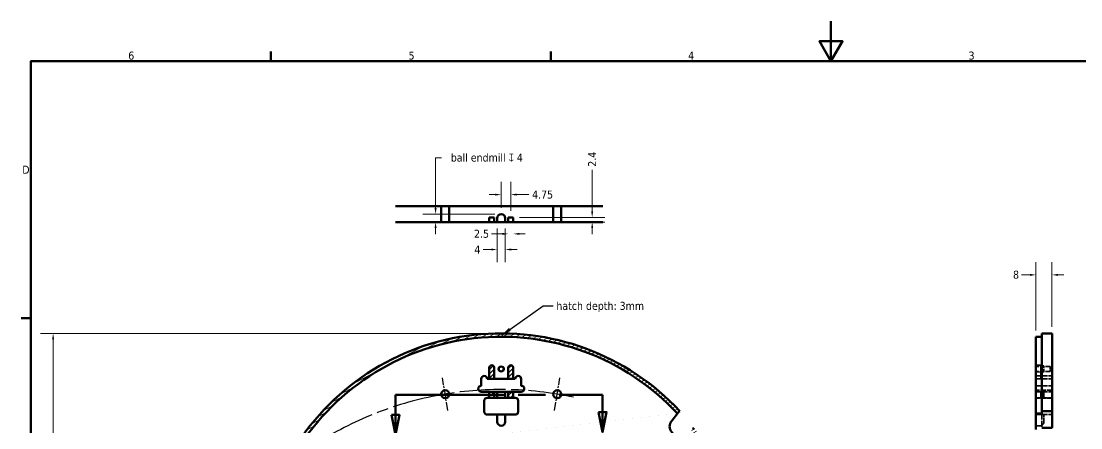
# Model space of a CAD drawing. Header units: millimetres. Extents: x 0 to 1050, y 0 to 743.
# Drawn here: x 19 to 681, y 488 to 743 of the extents above; entities that cross this region are included whole.
import ezdxf

# ---------------------------------------------------------------- set-up
doc = ezdxf.new("R2010")
doc.units = ezdxf.units.MM
doc.header["$LTSCALE"] = 2.5
for name, pattern in [('CHAIN', [0.7087, 0.4724, -0.0591, 0.1181, -0.0591]), ('DASHED', [0.2067, 0.1654, -0.0413]), ('DOUBLE_DASH_CHAIN', [1.2403, 0.6614, -0.0827, 0.1654, -0.0827, 0.1654, -0.0827])]:
    doc.linetypes.add(name, pattern=pattern)
for name, color, linetype, lineweight in [('Border (ANSI)', 7, 'Continuous', 70), ('Center Mark (ANSI)', 7, 'Continuous', 25), ('Centerline (ANSI)', 7, 'Continuous', 25), ('Dimension (ANSI)', 7, 'Continuous', 25), ('Hatch (ANSI)', 7, 'Continuous', 18), ('Hidden (ANSI)', 7, 'DASHED', 35), ('Hidden Narrow (ANSI)', 7, 'DASHED', 25), ('Section Line (ANSI)', 7, 'DOUBLE_DASH_CHAIN', 70), ('Symbol (ANSI)', 7, 'Continuous', 25), ('Visible (ANSI)', 7, 'Continuous', 50)]:
    doc.layers.add(name, color=color, linetype=linetype, lineweight=lineweight)
doc.styles.add('Note Text (ANSI)', font='tahoma.ttf')
doc.dimstyles.new('Default - mm (ANSI)', dxfattribs={"dimscale": 2.5, "dimtxt": 2, "dimasz": 1.5, "dimexe": 3.175, "dimexo": 1.6002, "dimgap": 0.8, "dimtad": 0, "dimtoh": 1, "dimrnd": 1e-08, "dimzin": 12, "dimdsep": 46, "dimtxsty": 'Note Text (ANSI)', "dimcen": 0.09, "dimdle": 10, "dimclrd": 256, "dimclre": 256, "dimclrt": 256, "dimadec": 1, "dimazin": 3, "dimtfac": 0.65, "dimtofl": 0, "dimtmove": 0, "dimatfit": 3, "dimfxl": 1, "dimtolj": 1, "dimtzin": 4, "dimlwd": 15, "dimlwe": 15, "dimarcsym": 0})
doc.dimstyles.new('Default - mm (ANSI)$7', dxfattribs={"dimscale": 2.5, "dimtxt": 2, "dimasz": 2.5, "dimexe": 3.175, "dimexo": 1.6002, "dimgap": 0.8, "dimtad": 0, "dimtoh": 1, "dimrnd": 1e-08, "dimzin": 12, "dimdsep": 46, "dimtxsty": 'Note Text (ANSI)', "dimcen": 0.09, "dimdle": 10, "dimclrd": 256, "dimclre": 256, "dimclrt": 256, "dimadec": 1, "dimazin": 3, "dimtfac": 0.65, "dimtofl": 0, "dimtmove": 0, "dimatfit": 3, "dimfxl": 1, "dimtolj": 1, "dimtzin": 4, "dimlwd": -1, "dimlwe": 15, "dimarcsym": 0})
pattern_1 = [(45, (0, 0), (-1.403165, 1.403165), [])]
pattern_2 = [(28, (0, 0), (-0.9316076, 1.752099), [])]

# ---------------------------------------------------------------- blocks, each defined once
blk = doc.blocks.new('Borders Default Border')
at = {"layer": 'Border (ANSI)'}
for p, q in [((70, 287), (70, 289.4)), ((140, 287), (140, 289.4)), ((10, 222.75), (7.6, 222.75))]:
    blk.add_line(p, q, dxfattribs=at)
at = {"layer": 'Border (ANSI)', "flags": 128}
for points in [[(210, 297), (210, 287), (207.11, 292), (212.89, 292), (210, 287)], [(10, 10), (10, 287), (410, 287), (410, 10), (10, 10)]]:
    blk.add_lwpolyline(points, dxfattribs=at)
at = {"layer": 'Border (ANSI)', "char_height": 2, "attachment_point": 7, "style": 'Note Text (ANSI)'}
for s, insert in [('6', (34.36, 287.36)), ('5', (104.41, 287.36)), ('4', (174.3, 287.4)), ('3', (244.38, 287.36)), ('D', (7.87, 258.87))]:
    blk.add_mtext(s, dxfattribs=dict(at, insert=insert))
blk = doc.blocks.new('*D6')
at = {"layer": 'Defpoints', "color": 0, "transparency": 16777216}
for p in [(663.09, 583.97), (653.09, 545.3), (663.09, 547.43)]:
    blk.add_point(p, dxfattribs=at)
at = {"layer": 'Dimension (ANSI)', "lineweight": 15, "transparency": 16777216}
for p, q in [((653.09, 549.3), (653.09, 591.91)), ((663.09, 551.43), (663.09, 591.91)), ((649.34, 583.97), (643.99, 583.97)), ((666.84, 583.97), (670.59, 583.97))]:
    blk.add_line(p, q, dxfattribs=at)
at = {"layer": 'Dimension (ANSI)', "transparency": 16777216}
for points in [[(649.34, 584.6), (649.34, 583.35), (653.09, 583.97)], [(666.84, 584.6), (666.84, 583.35), (663.09, 583.97)]]:
    blk.add_solid(points, dxfattribs=at)
at = {"layer": 'Dimension (ANSI)', "lineweight": 18, "transparency": 16777216, "insert": (638.73, 586.59), "char_height": 5, "attachment_point": 1, "style": 'Note Text (ANSI)'}
blk.add_mtext('\\A1;8', dxfattribs=at)
blk = doc.blocks.new('2dTransSection0')
at = {"layer": 'Section Line (ANSI)', "linetype": 'DOUBLE_DASH_CHAIN', "ltscale": 16.506596}
blk.add_line((101.12, 203.62), (152.93, 203.62), dxfattribs=at)
at = {"layer": 'Section Line (ANSI)', "linetype": 'Continuous'}
for p, q in [((101.12, 203.62), (111.99, 203.62)), ((101.12, 203.62), (101.12, 198.62)), ((142.06, 203.62), (152.93, 203.62)), ((152.93, 203.62), (152.93, 199.3)), ((151.93, 199.3), (152.93, 194.3)), ((153.93, 199.3), (151.93, 199.3)), ((152.93, 199.3), (152.93, 194.3)), ((152.93, 194.3), (153.93, 199.3)), ((100.12, 198.62), (101.12, 193.62)), ((102.12, 198.62), (100.12, 198.62)), ((101.12, 198.62), (101.12, 193.62)), ((101.12, 193.62), (102.12, 198.62))]:
    blk.add_line(p, q, dxfattribs=at)
at = {"layer": 'Section Line (ANSI)', "linetype": 'Continuous', "flags": 128}
for points in [[(151.93, 199.3), (152.93, 194.3), (153.93, 199.3), (151.93, 199.3)], [(100.12, 198.62), (101.12, 193.62), (102.12, 198.62), (100.12, 198.62)]]:
    blk.add_lwpolyline(points, dxfattribs=at)
at = {"layer": 'Section Line (ANSI)'}
for points in [[(151.93, 199.3), (152.93, 194.3), (153.93, 199.3), (151.93, 199.3)], [(100.12, 198.62), (101.12, 193.62), (102.12, 198.62), (100.12, 198.62)]]:
    blk.add_solid(points, dxfattribs=at)
blk = doc.blocks.new('*D10')
at = {"layer": 'Defpoints', "color": 0, "transparency": 16777216}
for p in [(326.45, 619.93), (327.7, 616.93), (375.78, 616.93)]:
    blk.add_point(p, dxfattribs=at)
at = {"layer": 'Dimension (ANSI)', "lineweight": 15, "transparency": 16777216}
for p, q in [((375.78, 623.68), (375.78, 649.54)), ((330.45, 619.93), (383.72, 619.93)), ((331.7, 616.93), (383.72, 616.93)), ((375.78, 613.18), (375.78, 609.43))]:
    blk.add_line(p, q, dxfattribs=at)
at = {"layer": 'Dimension (ANSI)', "transparency": 16777216}
for points in [[(375.16, 623.68), (376.41, 623.68), (375.78, 619.93)], [(375.16, 613.18), (376.41, 613.18), (375.78, 616.93)]]:
    blk.add_solid(points, dxfattribs=at)
at = {"layer": 'Dimension (ANSI)', "lineweight": 18, "transparency": 16777216, "insert": (373.23, 651.54), "char_height": 5, "attachment_point": 1, "rotation": 90, "style": 'Note Text (ANSI)'}
blk.add_mtext('\\A1;2.4', dxfattribs=at)
blk = doc.blocks.new('*D11')
at = {"layer": 'Defpoints', "color": 0, "transparency": 16777216}
for p in [(277.94, 616.93), (316.45, 616.93), (318.95, 621.93)]:
    blk.add_point(p, dxfattribs=at)
at = {"layer": 'Dimension (ANSI)', "lineweight": 15, "transparency": 16777216}
for p, q in [((281.69, 657.1), (277.94, 657.1)), ((277.94, 657.1), (277.94, 629.43)), ((277.94, 625.68), (277.94, 629.43)), ((314.95, 621.93), (270, 621.93)), ((312.45, 616.93), (270, 616.93)), ((277.94, 613.18), (277.94, 609.43))]:
    blk.add_line(p, q, dxfattribs=at)
at = {"layer": 'Dimension (ANSI)', "transparency": 16777216}
for points in [[(277.32, 625.68), (278.57, 625.68), (277.94, 621.93)], [(277.32, 613.18), (278.57, 613.18), (277.94, 616.93)]]:
    blk.add_solid(points, dxfattribs=at)
at = {"layer": 'Dimension (ANSI)', "lineweight": 18, "transparency": 16777216, "insert": (283.69, 659.78), "char_height": 5, "attachment_point": 1, "style": 'Note Text (ANSI)'}
blk.add_mtext('\\A1;  ball endmill \\fAIGDT|b0|i0;\\H4.9682;x\\fTahoma|b0|i0;\\H5.0000; 4', dxfattribs=at)
blk = doc.blocks.new('*D13')
at = {"layer": 'Defpoints', "color": 0, "transparency": 16777216}
for p in [(38.95, 547.43), (318.95, 547.43), (234.57, 94.64)]:
    blk.add_point(p, dxfattribs=at)
at = {"layer": 'Dimension (ANSI)', "lineweight": 15, "transparency": 16777216}
for p, q in [((314.95, 547.43), (31.01, 547.43)), ((38.95, 543.68), (38.95, 345.68)), ((38.95, 98.39), (38.95, 321.54)), ((230.57, 94.64), (31.01, 94.64))]:
    blk.add_line(p, q, dxfattribs=at)
at = {"layer": 'Dimension (ANSI)', "transparency": 16777216}
for points in [[(38.32, 543.68), (39.57, 543.68), (38.95, 547.43)], [(38.32, 98.39), (39.57, 98.39), (38.95, 94.64)]]:
    blk.add_solid(points, dxfattribs=at)
at = {"layer": 'Dimension (ANSI)', "lineweight": 18, "transparency": 16777216, "insert": (36.35, 323.54), "char_height": 5, "attachment_point": 1, "rotation": 90, "style": 'Note Text (ANSI)'}
blk.add_mtext('\\A1;362.23', dxfattribs=at)
blk = doc.blocks.new('*D16')
at = {"layer": 'Defpoints', "color": 0, "transparency": 16777216}
for p in [(316.45, 616.93), (321.45, 616.93), (321.45, 599.81)]:
    blk.add_point(p, dxfattribs=at)
at = {"layer": 'Dimension (ANSI)', "lineweight": 15, "transparency": 16777216}
for p, q in [((316.45, 612.93), (316.45, 591.88)), ((321.45, 612.93), (321.45, 591.88)), ((312.7, 599.81), (307.61, 599.81)), ((325.2, 599.81), (328.95, 599.81))]:
    blk.add_line(p, q, dxfattribs=at)
at = {"layer": 'Dimension (ANSI)', "transparency": 16777216}
for points in [[(312.7, 600.44), (312.7, 599.19), (316.45, 599.81)], [(325.2, 600.44), (325.2, 599.19), (321.45, 599.81)]]:
    blk.add_solid(points, dxfattribs=at)
at = {"layer": 'Dimension (ANSI)', "lineweight": 18, "transparency": 16777216, "insert": (302.16, 602.31), "char_height": 5, "attachment_point": 1, "style": 'Note Text (ANSI)'}
blk.add_mtext('\\A1;4', dxfattribs=at)
blk = doc.blocks.new('*D17')
at = {"layer": 'Defpoints', "color": 0, "transparency": 16777216}
for p in [(323.32, 618.43), (326.45, 618.43), (326.45, 609.59)]:
    blk.add_point(p, dxfattribs=at)
at = {"layer": 'Dimension (ANSI)', "lineweight": 15, "transparency": 16777216}
for p, q in [((319.57, 609.59), (312.82, 609.59)), ((330.2, 609.59), (333.95, 609.59))]:
    blk.add_line(p, q, dxfattribs=at)
at = {"layer": 'Dimension (ANSI)', "transparency": 16777216}
for points in [[(319.57, 610.21), (319.57, 608.96), (323.32, 609.59)], [(330.2, 610.21), (330.2, 608.96), (326.45, 609.59)]]:
    blk.add_solid(points, dxfattribs=at)
at = {"layer": 'Dimension (ANSI)', "lineweight": 18, "transparency": 16777216, "insert": (301.95, 612.19), "char_height": 5, "attachment_point": 1, "style": 'Note Text (ANSI)'}
blk.add_mtext('\\A1;2.5', dxfattribs=at)
blk = doc.blocks.new('*D18')
at = {"layer": 'Defpoints', "color": 0, "transparency": 16777216}
for p in [(318.95, 634.12), (318.95, 621.93), (324.89, 619.93)]:
    blk.add_point(p, dxfattribs=at)
at = {"layer": 'Dimension (ANSI)', "lineweight": 15, "transparency": 16777216}
for p, q in [((318.95, 625.93), (318.95, 642.06)), ((324.89, 623.93), (324.89, 642.06)), ((315.2, 634.12), (311.45, 634.12)), ((328.64, 634.12), (336.22, 634.12))]:
    blk.add_line(p, q, dxfattribs=at)
at = {"layer": 'Dimension (ANSI)', "transparency": 16777216}
for points in [[(315.2, 634.75), (315.2, 633.5), (318.95, 634.12)], [(328.64, 634.75), (328.64, 633.5), (324.89, 634.12)]]:
    blk.add_solid(points, dxfattribs=at)
at = {"layer": 'Dimension (ANSI)', "lineweight": 18, "transparency": 16777216, "insert": (338.22, 636.68), "char_height": 5, "attachment_point": 1, "style": 'Note Text (ANSI)'}
blk.add_mtext('\\A1;4.75', dxfattribs=at)

msp = doc.modelspace()

# ---------------------------------------------------------------- hatches: boundary and pattern name
at = {"layer": 'Hatch (ANSI)'}
h = msp.add_hatch(dxfattribs=at)
h.set_pattern_fill('ANSI31', color=256, scale=15.875, angle=-17, style=0)
h.set_pattern_definition(pattern_2)
edge = h.paths.add_edge_path()
edge.add_arc((318.949, 395.042), 152.383, 42.955506, 150)
edge.add_line((186.982, 471.234), (159.169, 423.061))
edge.add_arc((155.921, 424.936), 3.75, 270, 330, ccw=False)
edge.add_line((155.921, 421.186), (155.545, 420.534))
edge.add_arc((157.545, 423.999), 4, 240, 330)
edge.add_line((161.009, 421.999), (188.822, 470.171))
edge.add_arc((318.949, 395.042), 150.258, 42.877119, 150, ccw=False)
edge.add_line((429.061, 497.282), (429.715, 498.085))
edge.add_arc((435.046, 493.745), 6.875, 131.662903, 140.845981, ccw=False)
h = msp.add_hatch(dxfattribs=at)
h.set_pattern_fill('ANSI31', color=256, scale=15.875, style=0)
h.set_pattern_definition(pattern_1)
edge = h.paths.add_edge_path()
edge.add_arc((313.012, 525.92), 1.563, 0, 180)
edge.add_line((311.449, 525.92), (311.449, 518.92))
edge.add_line((311.449, 518.92), (314.574, 518.92))
edge.add_line((314.574, 518.92), (314.574, 525.92))
h = msp.add_hatch(dxfattribs=at)
h.set_pattern_fill('ANSI31', color=256, scale=15.875, style=0)
h.set_pattern_definition(pattern_1)
edge = h.paths.add_edge_path()
edge.add_arc((324.887, 525.92), 1.562, 0, 180)
edge.add_line((323.324, 525.92), (323.324, 518.92))
edge.add_line((323.324, 518.92), (326.449, 518.92))
edge.add_line((326.449, 518.92), (326.449, 525.92))
h = msp.add_hatch(dxfattribs=at)
h.set_pattern_fill('ANSI31', color=256, scale=15.875, style=0)
h.set_pattern_definition(pattern_1)
h.paths.add_polyline_path([(314.574, 507.17), (311.449, 507.17), (311.449, 510.92), (314.574, 510.92)])
h = msp.add_hatch(dxfattribs=at)
h.set_pattern_fill('ANSI31', color=256, scale=15.875, style=0)
h.set_pattern_definition(pattern_1)
h.paths.add_polyline_path([(326.449, 507.17), (323.324, 507.17), (323.324, 510.92), (326.449, 510.92)])
h = msp.add_hatch(dxfattribs=at)
h.set_pattern_fill('ANSI31', color=256, scale=15.875, angle=-17, style=0)
h.set_pattern_definition(pattern_2)
edge = h.paths.add_edge_path()
edge.add_line((438.472, 487.784), (437.574, 487.268))
edge.add_arc((318.949, 395.042), 150.258, 30, 37.863481, ccw=False)
edge.add_line((449.077, 470.171), (476.889, 421.999))
edge.add_arc((480.353, 423.999), 4, 210, 300)
edge.add_line((482.353, 420.534), (481.977, 421.186))
edge.add_arc((481.977, 424.936), 3.75, 210, 270, ccw=False)
edge.add_line((478.729, 423.061), (450.917, 471.234))
edge.add_arc((318.949, 395.042), 152.383, 30, 37.785093)
edge.add_arc((435.046, 493.745), 6.875, 299.894618, 309.077696, ccw=False)

# ---------------------------------------------------------------- linework, layer by layer
at = {"layer": 'Center Mark (ANSI)', "linetype": 'CHAIN', "ltscale": 4.638536}
for p, q in [((285.651, 499.123), (282.248, 519.718)), ((352.248, 499.123), (355.651, 519.718))]:
    msp.add_line(p, q, dxfattribs=at)
at = {"layer": 'Centerline (ANSI)', "linetype": 'CHAIN', "ltscale": 24.192183}
msp.add_arc((318.949, 297.614), 214.678, 77.831245, 342.168755, dxfattribs=at)
at = {"layer": 'Hidden (ANSI)', "ltscale": 2.285536}
msp.add_line((653.095, 527.483), (656.095, 527.483), dxfattribs=at)
at = {"layer": 'Hidden (ANSI)', "ltscale": 6.666338}
for p, q in [((661.845, 526.707), (653.095, 526.707)), ((661.845, 523.633), (653.095, 523.633))]:
    msp.add_line(p, q, dxfattribs=at)
at = {"layer": 'Hidden (ANSI)', "ltscale": 1.869832}
msp.add_line((656.095, 525.92), (656.095, 527.483), dxfattribs=at)
at = {"layer": 'Hidden (ANSI)', "ltscale": 5.33305}
msp.add_line((656.095, 525.92), (656.095, 518.92), dxfattribs=at)
at = {"layer": 'Hidden (ANSI)', "ltscale": 4.487736}
msp.add_line((658.095, 523.295), (658.095, 527.045), dxfattribs=at)
at = {"layer": 'Hidden (ANSI)', "ltscale": 3.678429}
msp.add_line((661.845, 526.707), (661.845, 523.633), dxfattribs=at)
at = {"layer": 'Hidden (ANSI)', "ltscale": 1.365925}
for q in [(661.845, 526.707), (661.845, 523.633)]:
    msp.add_line((662.768, 525.17), q, dxfattribs=at)
at = {"layer": 'Hidden (ANSI)', "ltscale": 7.618686}
for p, q in [((653.095, 520.795), (663.095, 520.795)), ((653.095, 518.92), (663.095, 518.92)), ((653.095, 514.67), (663.095, 514.67)), ((663.095, 511.92), (653.095, 511.92)), ((653.095, 510.92), (663.095, 510.92)), ((653.095, 507.17), (663.095, 507.17)), ((663.095, 506.92), (653.095, 506.92)), ((653.095, 496.67), (663.095, 496.67))]:
    msp.add_line(p, q, dxfattribs=at)
at = {"layer": 'Hidden (ANSI)', "ltscale": 2.856945}
for p, q in [((656.095, 510.92), (656.095, 507.17)), ((658.095, 507.17), (658.095, 510.92))]:
    msp.add_line(p, q, dxfattribs=at)
at = {"layer": 'Hidden (ANSI)', "ltscale": 8.91335}
msp.add_line((656.845, 497.282), (656.845, 488.408), dxfattribs=at)
at = {"layer": 'Hidden (ANSI)', "ltscale": 3.428354}
msp.add_line((658.095, 496.67), (658.095, 492.17), dxfattribs=at)
at = {"layer": 'Hidden (ANSI)', "ltscale": 1.904597}
msp.add_line((653.095, 489.67), (655.595, 489.67), dxfattribs=at)
at = {"layer": 'Hidden (ANSI)', "ltscale": 2.991791}
msp.add_arc((655.595, 492.17), 2.5, 270, 0, dxfattribs=at)
at = {"layer": 'Hidden Narrow (ANSI)', "ltscale": 3.809293}
for p, q in [((658.095, 527.045), (653.095, 527.045)), ((653.095, 523.295), (658.095, 523.295))]:
    msp.add_line(p, q, dxfattribs=at)
at = {"layer": 'Hidden Narrow (ANSI)', "ltscale": 8.975572}
msp.add_circle((318.949, 525.17), 1.875, dxfattribs=at)
at = {"layer": 'Visible (ANSI)'}
for p, q in [((281.477, 626.93), (252.791, 626.93)), ((281.477, 616.93), (281.477, 626.93)), ((281.477, 626.93), (286.421, 626.93)), ((351.477, 626.93), (286.421, 626.93)), ((286.421, 626.93), (286.421, 616.93)), ((351.477, 616.93), (351.477, 626.93)), ((351.477, 626.93), (356.421, 626.93)), ((382.336, 626.93), (356.421, 626.93)), ((356.421, 626.93), (356.421, 616.93)), ((252.791, 616.93), (281.477, 616.93)), ((286.421, 616.93), (281.477, 616.93)), ((286.421, 616.93), (311.449, 616.93)), ((311.449, 616.93), (311.449, 619.93)), ((311.449, 619.93), (314.574, 619.93)), ((314.574, 616.93), (311.449, 616.93)), ((314.574, 619.93), (314.574, 616.93)), ((314.574, 616.93), (316.449, 616.93)), ((316.449, 616.93), (316.449, 619.43)), ((321.449, 616.93), (316.449, 616.93)), ((321.449, 619.43), (321.449, 616.93)), ((321.449, 616.93), (323.324, 616.93)), ((323.324, 616.93), (323.324, 619.93)), ((323.324, 619.93), (326.449, 619.93)), ((326.449, 616.93), (323.324, 616.93)), ((326.449, 619.93), (326.449, 616.93)), ((326.449, 616.93), (351.477, 616.93)), ((356.421, 616.93), (351.477, 616.93)), ((356.421, 616.93), (382.336, 616.93)), ((653.095, 545.3), (653.095, 497.282)), ((653.095, 545.3), (656.845, 545.3)), ((656.845, 547.425), (656.845, 498.881)), ((656.845, 547.425), (663.095, 547.425)), ((663.095, 498.881), (663.095, 547.425)), ((311.449, 518.92), (311.449, 525.92)), ((314.574, 525.92), (314.574, 518.92)), ((323.324, 518.92), (323.324, 525.92)), ((326.449, 525.92), (326.449, 518.92)), ((306.449, 514.67), (306.449, 518.92)), ((310.199, 518.92), (311.449, 518.92)), ((311.449, 518.92), (314.574, 518.92)), ((314.574, 518.92), (323.324, 518.92)), ((323.324, 518.92), (326.449, 518.92)), ((326.449, 518.92), (327.699, 518.92)), ((331.449, 518.92), (331.449, 514.67)), ((311.449, 510.92), (306.449, 510.92)), ((311.449, 507.17), (311.449, 510.92)), ((314.574, 510.92), (311.449, 510.92)), ((316.449, 510.92), (314.574, 510.92)), ((314.574, 510.92), (314.574, 507.17)), ((321.449, 510.92), (316.449, 510.92)), ((316.449, 507.17), (316.449, 510.92)), ((323.324, 510.92), (321.449, 510.92)), ((321.449, 510.92), (321.449, 507.17)), ((326.449, 510.92), (323.324, 510.92)), ((323.324, 507.17), (323.324, 510.92)), ((331.449, 510.92), (326.449, 510.92)), ((326.449, 510.92), (326.449, 507.17)), ((308.324, 498.545), (308.324, 505.295)), ((310.199, 507.17), (311.449, 507.17)), ((311.449, 507.17), (314.574, 507.17)), ((314.574, 507.17), (316.449, 507.17)), ((316.449, 507.17), (321.449, 507.17)), ((321.449, 507.17), (323.324, 507.17)), ((323.324, 507.17), (326.449, 507.17)), ((326.449, 507.17), (327.699, 507.17)), ((329.574, 505.295), (329.574, 498.545)), ((316.449, 496.67), (310.199, 496.67)), ((316.449, 492.17), (316.449, 496.67)), ((321.449, 496.67), (316.449, 496.67)), ((327.699, 496.67), (321.449, 496.67)), ((321.449, 496.67), (321.449, 492.17)), ((425.446, 492.843), (429.061, 497.282)), ((429.061, 497.282), (429.715, 498.085)), ((653.095, 497.282), (656.845, 497.282)), ((653.095, 492.843), (653.095, 497.282)), ((656.845, 498.881), (663.095, 498.881)), ((656.845, 498.085), (656.845, 498.881)), ((656.845, 497.282), (656.845, 498.085)), ((663.095, 498.881), (663.095, 498.085)), ((663.095, 498.085), (663.095, 492.843)), ((653.095, 487.268), (653.095, 492.843)), ((663.095, 492.843), (663.095, 488.408)), ((663.095, 488.408), (656.845, 488.408))]:
    msp.add_line(p, q, dxfattribs=at)
for centre, radius in [((318.949, 525.17), 1.537), ((283.949, 509.42), 2.5), ((353.949, 509.42), 2.5)]:
    msp.add_circle(centre, radius, dxfattribs=at)
for centre, radius, start, end in [((318.949, 619.43), 2.5, 0, 180), ((318.949, 395.042), 152.383, 42.955506, 150), ((318.949, 395.042), 150.258, 42.877119, 150), ((313.012, 525.92), 1.563, 0, 180), ((324.887, 525.92), 1.563, 0, 180), ((308.324, 518.92), 1.875, 0.000001, 180), ((329.574, 518.92), 1.875, 0.000001, 180), ((306.449, 512.795), 1.875, 90.000001, 270), ((331.449, 512.795), 1.875, 270.000001, 90), ((310.199, 505.295), 1.875, 90, 180), ((327.699, 505.295), 1.875, 0, 90), ((310.199, 498.545), 1.875, 180, 270), ((327.699, 498.545), 1.875, 270, 0), ((435.046, 493.745), 6.875, 131.662903, 140.845981), ((318.949, 492.17), 2.5, 180, 0), ((429.808, 489.291), 5.625, 140.845981, 299.894618), ((435.046, 493.745), 6.875, 299.894618, 309.077696)]:
    msp.add_arc(centre, radius, start, end, dxfattribs=at)

# ---------------------------------------------------------------- block references
at = {"xscale": 2.5, "yscale": 2.5, "zscale": 2.5}
msp.add_blockref('Borders Default Border', (0, 0), dxfattribs=at)
at = {"layer": 'Section Line (ANSI)', "xscale": 2.5, "yscale": 2.5, "zscale": 2.5}
msp.add_blockref('2dTransSection0', (0, 0), dxfattribs=at)

# ---------------------------------------------------------------- texts
at = {"layer": 'Symbol (ANSI)', "insert": (353.374, 567.125), "char_height": 5, "width": 56.13047, "attachment_point": 1, "style": 'Note Text (ANSI)'}
msp.add_mtext('{hatch depth: 3mm}', dxfattribs=at)

# ---------------------------------------------------------------- dimensions: what is measured, and where the dimension line sits
at = {"layer": 'Dimension (ANSI)', "lineweight": 18}
dim = msp.add_linear_dim(base=(277.94, 616.93), p1=(318.949, 621.93), p2=(316.449, 616.93), angle=90, text='  ball endmill \\fAIGDT|b0|i0;\\H4.9682;x\\fTahoma|b0|i0;\\H5.0000; 4', dimstyle='Default - mm (ANSI)', override={"dimgap": 0.8, "dimtih": 1, "dimtoh": 1, "dimdec": 2, "dimlfac": 0.8, "dimtol": 0, "dimlim": 0, "dimtp": 0, "dimtm": 0, "dimtdec": 2, "dimtmove": 1, "dimatfit": 1}, dxfattribs=at)
dim.commit()
dim.dimension.update_dxf_attribs({"geometry": '*D11', "text_midpoint": (278.598, 657.103), "dimtype": 160})
for base, p1, p2, angle, override, picture, middle in [((375.784, 616.93), (326.449, 619.93), (327.699, 616.93), 90, {"dimgap": 0.8, "dimtoh": 0, "dimdec": 2, "dimlfac": 0.8, "dimtol": 0, "dimlim": 0, "dimtp": 0, "dimtm": 0, "dimtdec": 2, "dimatfit": 1}, '*D10', (375.784, 656.067)), ((318.949, 634.124), (324.887, 619.93), (318.949, 621.93), 180, {"dimgap": 0.8, "dimtoh": 0, "dimdec": 2, "dimlfac": 0.8, "dimtol": 0, "dimlim": 0, "dimtp": 0, "dimtm": 0, "dimtdec": 2, "dimatfit": 1}, '*D18', (344.641, 634.124)), ((326.449, 609.588), (323.324, 618.43), (326.449, 618.43), 180, {"dimgap": 0.8, "dimtoh": 0, "dimdec": 2, "dimlfac": 0.8, "dimse1": 1, "dimse2": 1, "dimtol": 0, "dimlim": 0, "dimtp": 0, "dimtm": 0, "dimtdec": 2, "dimatfit": 1}, '*D17', (306.384, 609.588)), ((321.449, 599.814), (316.449, 616.93), (321.449, 616.93), 180, {"dimgap": 0.8, "dimtoh": 0, "dimdec": 2, "dimlfac": 0.8, "dimtol": 0, "dimlim": 0, "dimtp": 0, "dimtm": 0, "dimtdec": 2, "dimatfit": 1}, '*D16', (303.885, 599.814)), ((38.949, 547.425), (234.574, 94.642), (318.949, 547.425), 90, {"dimgap": 0.8, "dimtoh": 0, "dimdec": 2, "dimlfac": 0.8, "dimtol": 0, "dimlim": 0, "dimtp": 0, "dimtm": 0, "dimtdec": 2, "dimatfit": 1}, '*D13', (38.949, 333.612))]:
    dim = msp.add_linear_dim(base=base, p1=p1, p2=p2, angle=angle, dimstyle='Default - mm (ANSI)', override=override, dxfattribs=at)
    dim.commit()
    dim.dimension.update_dxf_attribs({"geometry": picture, "text_midpoint": middle, "dimtype": 160})
dim = msp.add_linear_dim(base=(663.095, 583.974), p1=(653.095, 545.3), p2=(663.095, 547.425), dimstyle='Default - mm (ANSI)', override={"dimgap": 0.8, "dimtoh": 0, "dimdec": 2, "dimlfac": 0.8, "dimtol": 0, "dimlim": 0, "dimtp": 0, "dimtm": 0, "dimtdec": 2, "dimatfit": 1}, dxfattribs=at)
dim.commit()
dim.dimension.update_dxf_attribs({"geometry": '*D6', "text_midpoint": (640.359, 583.974), "dimtype": 160})

# ---------------------------------------------------------------- leaders
at = {"layer": 'Symbol (ANSI)', "annotation_type": 0, "has_hookline": 1, "hookline_direction": 0, "text_width": 55.259}
msp.add_leader([(319.271, 546.301), (345.124, 564.625), (351.374, 564.625)], dimstyle='Default - mm (ANSI)$7', override={"dimtad": 0}, dxfattribs=at)

doc.saveas('drawing.dxf')
